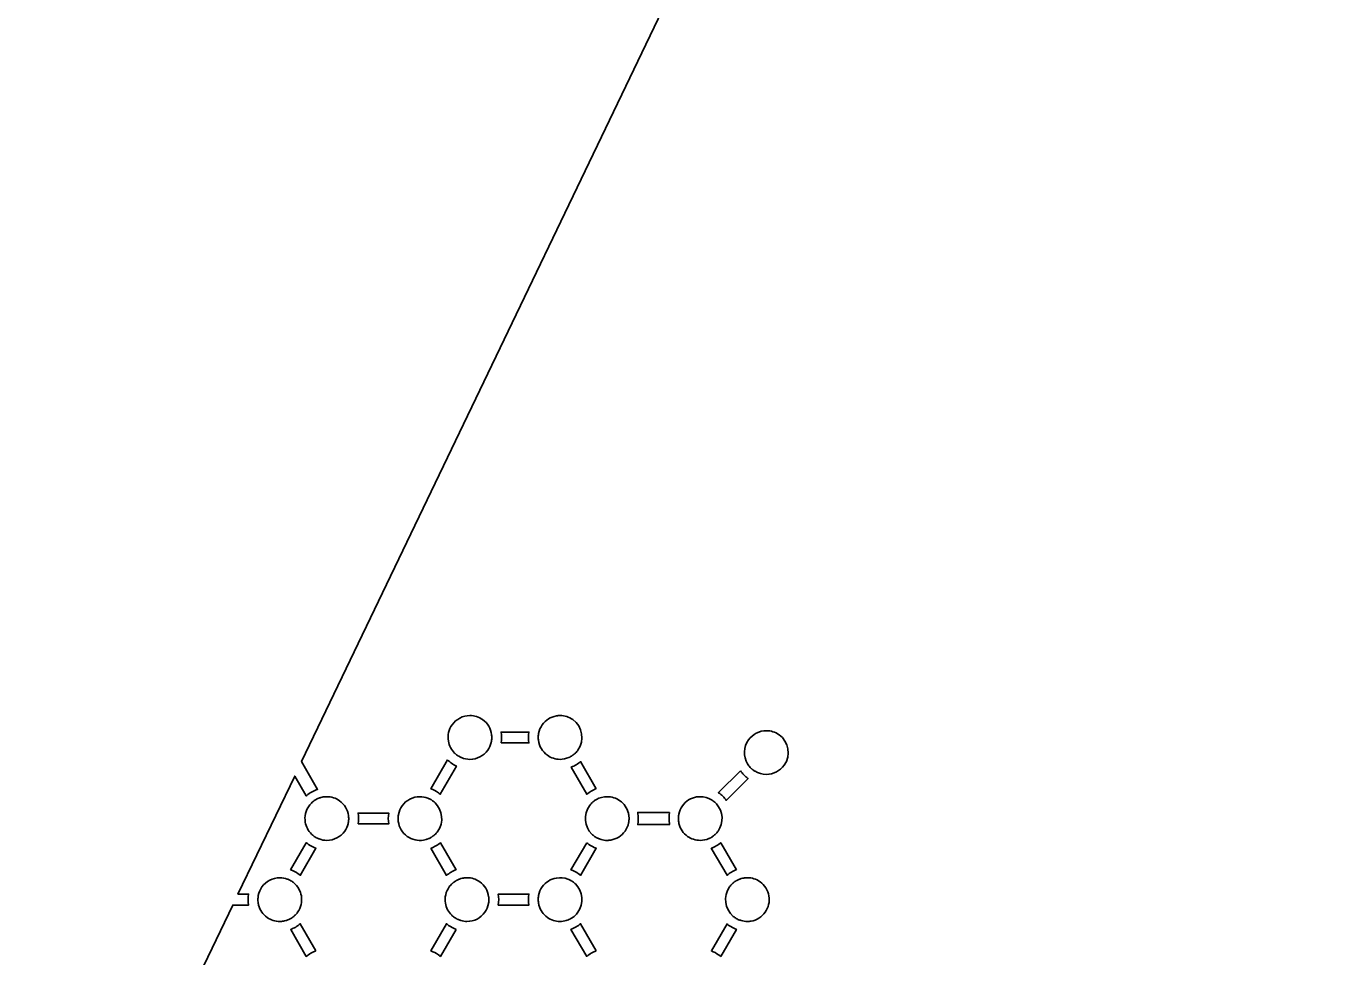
# Model space of a CAD drawing. Header units: inches. Extents: x -3 to 1973, y -1327 to -740.
# Drawn here: x 1244.7 to 1449.1, y -1179.9 to -1033.2 of the extents above; entities that cross this region are included whole.
import ezdxf

# ---------------------------------------------------------------- set-up
doc = ezdxf.new("R2010")
doc.units = ezdxf.units.IN
doc.header["$MEASUREMENT"] = 0
doc.layers.add('Capa 1', color=7, linetype='Continuous')

msp = doc.modelspace()

# ---------------------------------------------------------------- linework, layer by layer
at = {"layer": 'Capa 1', "color": 12, "lineweight": 35, "true_color": 0xdf040b}
for points, knots in [([(1444.71, -989.52), (1444.71, -989.52), (1364.71, -989.52), (1364.71, -989.52), (1364.71, -989.52), (1288.12, -1149.08), (1288.12, -1149.08), (1288.12, -1149.08), (1290.64, -1153.45), (1290.64, -1153.45), (1290.64, -1153.45), (1290.54, -1153.49), (1290.54, -1153.49), (1289.94, -1153.69), (1289.4, -1154), (1288.92, -1154.42), (1288.92, -1154.42), (1288.84, -1154.49), (1288.84, -1154.49), (1288.84, -1154.49), (1287.03, -1151.35), (1287.03, -1151.35), (1287.03, -1151.35), (1278.1, -1169.95), (1278.1, -1169.95), (1278.1, -1169.95), (1279.76, -1169.95), (1279.76, -1169.95), (1279.66, -1170.52), (1279.66, -1171.1), (1279.76, -1171.67), (1279.76, -1171.67), (1277.28, -1171.67), (1277.28, -1171.67), (1277.28, -1171.67), (1244.71, -1239.52), (1244.71, -1239.52), (1244.71, -1239.52), (1564.71, -1239.52), (1564.71, -1239.52), (1564.71, -1239.52), (1444.71, -989.52), (1444.71, -989.52)], [0, 0, 0, 0, 1, 1, 1, 2, 2, 2, 3, 3, 3, 4, 4, 4, 5, 5, 5, 6, 6, 6, 7, 7, 7, 8, 8, 8, 9, 9, 9, 10, 10, 10, 11, 11, 11, 12, 12, 12, 13, 13, 13, 14, 14, 14, 14]), ([(1311.82, -1143.28), (1312.46, -1142.37), (1313.51, -1141.83), (1314.63, -1141.83), (1315.35, -1141.83), (1316.04, -1142.05), (1316.62, -1142.47), (1317.41, -1143.03), (1317.91, -1143.86), (1318.03, -1144.83), (1318.03, -1144.83), (1318.04, -1144.9), (1318.04, -1144.9), (1318.06, -1145.01), (1318.06, -1145.12), (1318.06, -1145.23), (1318.06, -1145.23), (1318.07, -1145.28), (1318.07, -1145.28), (1318.07, -1145.34), (1318.06, -1145.4), (1318.06, -1145.46), (1318.06, -1145.46), (1318.06, -1145.53), (1318.06, -1145.53), (1318.05, -1145.63), (1318.04, -1145.74), (1318.02, -1145.85), (1318.02, -1145.85), (1318.01, -1145.92), (1318.01, -1145.92), (1317.99, -1145.98), (1317.98, -1146.04), (1317.97, -1146.09), (1317.86, -1146.52), (1317.68, -1146.92), (1317.43, -1147.27), (1316.79, -1148.18), (1315.74, -1148.72), (1314.62, -1148.72), (1314.17, -1148.72), (1313.72, -1148.63), (1313.3, -1148.45), (1313.25, -1148.43), (1313.21, -1148.41), (1313.16, -1148.39), (1313.09, -1148.36), (1313.02, -1148.32), (1312.96, -1148.29), (1312.96, -1148.29), (1312.88, -1148.24), (1312.88, -1148.24), (1312.78, -1148.18), (1312.7, -1148.13), (1312.63, -1148.08), (1312.56, -1148.03), (1312.49, -1147.98), (1312.4, -1147.9), (1312.37, -1147.88), (1312.34, -1147.85), (1312.31, -1147.82), (1312.28, -1147.79), (1312.25, -1147.77), (1312.22, -1147.74), (1311.7, -1147.22), (1311.35, -1146.57), (1311.23, -1145.85), (1311.08, -1144.94), (1311.29, -1144.03), (1311.82, -1143.28)], [0, 0, 0, 0, 1, 1, 1, 2, 2, 2, 3, 3, 3, 4, 4, 4, 5, 5, 5, 6, 6, 6, 7, 7, 7, 8, 8, 8, 9, 9, 9, 10, 10, 10, 11, 11, 11, 12, 12, 12, 13, 13, 13, 14, 14, 14, 15, 15, 15, 16, 16, 16, 17, 17, 17, 18, 18, 18, 19, 19, 19, 20, 20, 20, 21, 21, 21, 22, 22, 22, 23, 23, 23, 23]), ([(1325.39, -1145.09), (1325.39, -1145.09), (1325.39, -1145.02), (1325.39, -1145.02), (1325.4, -1144.92), (1325.41, -1144.81), (1325.43, -1144.71), (1325.43, -1144.68), (1325.44, -1144.66), (1325.44, -1144.63), (1325.54, -1144.14), (1325.73, -1143.68), (1326.02, -1143.28), (1326.55, -1142.53), (1327.34, -1142.03), (1328.25, -1141.88), (1328.44, -1141.84), (1328.64, -1141.83), (1328.83, -1141.83), (1329.55, -1141.83), (1330.23, -1142.05), (1330.82, -1142.47), (1332.37, -1143.57), (1332.73, -1145.72), (1331.63, -1147.27), (1331.52, -1147.43), (1331.39, -1147.58), (1331.23, -1147.74), (1331.18, -1147.78), (1331.14, -1147.82), (1331.09, -1147.87), (1331.09, -1147.87), (1331.04, -1147.91), (1331.04, -1147.91), (1330.95, -1147.98), (1330.86, -1148.05), (1330.78, -1148.11), (1330.78, -1148.11), (1330.73, -1148.14), (1330.73, -1148.14), (1330.57, -1148.25), (1330.4, -1148.34), (1330.22, -1148.42), (1330.22, -1148.42), (1330.18, -1148.44), (1330.18, -1148.44), (1329.74, -1148.62), (1329.28, -1148.72), (1328.81, -1148.72), (1328.1, -1148.72), (1327.41, -1148.5), (1326.83, -1148.08), (1326.04, -1147.52), (1325.54, -1146.69), (1325.41, -1145.72), (1325.41, -1145.7), (1325.41, -1145.67), (1325.4, -1145.65), (1325.39, -1145.54), (1325.39, -1145.43), (1325.38, -1145.32), (1325.38, -1145.32), (1325.38, -1145.27), (1325.38, -1145.27), (1325.38, -1145.21), (1325.38, -1145.15), (1325.39, -1145.09)], [0, 0, 0, 0, 1, 1, 1, 2, 2, 2, 3, 3, 3, 4, 4, 4, 5, 5, 5, 6, 6, 6, 7, 7, 7, 8, 8, 8, 9, 9, 9, 10, 10, 10, 11, 11, 11, 12, 12, 12, 13, 13, 13, 14, 14, 14, 15, 15, 15, 16, 16, 16, 17, 17, 17, 18, 18, 18, 19, 19, 19, 20, 20, 20, 21, 21, 21, 22, 22, 22, 22]), ([(1319.54, -1146.13), (1319.64, -1145.56), (1319.64, -1144.99), (1319.54, -1144.42), (1319.54, -1144.42), (1323.91, -1144.42), (1323.91, -1144.42), (1323.81, -1144.99), (1323.81, -1145.56), (1323.91, -1146.13), (1323.91, -1146.13), (1319.54, -1146.13), (1319.54, -1146.13)], [0, 0, 0, 0, 1, 1, 1, 2, 2, 2, 3, 3, 3, 4, 4, 4, 4]), ([(1364.11, -1149.65), (1363.47, -1150.55), (1362.42, -1151.09), (1361.3, -1151.09), (1360.67, -1151.09), (1360.05, -1150.92), (1359.52, -1150.59), (1359.52, -1150.59), (1359.49, -1150.58), (1359.49, -1150.58), (1359.43, -1150.54), (1359.37, -1150.5), (1359.31, -1150.46), (1359.21, -1150.39), (1359.12, -1150.32), (1359.02, -1150.23), (1359.02, -1150.22), (1359.01, -1150.21), (1358.99, -1150.2), (1358.91, -1150.13), (1358.84, -1150.06), (1358.78, -1149.99), (1358.78, -1149.99), (1358.76, -1149.98), (1358.76, -1149.98), (1358.61, -1149.81), (1358.47, -1149.63), (1358.36, -1149.44), (1357.65, -1148.26), (1357.7, -1146.77), (1358.5, -1145.66), (1359.14, -1144.75), (1360.19, -1144.21), (1361.31, -1144.21), (1362.02, -1144.21), (1362.71, -1144.43), (1363.3, -1144.84), (1364.85, -1145.95), (1365.21, -1148.1), (1364.11, -1149.65)], [0, 0, 0, 0, 1, 1, 1, 2, 2, 2, 3, 3, 3, 4, 4, 4, 5, 5, 5, 6, 6, 6, 7, 7, 7, 8, 8, 8, 9, 9, 9, 10, 10, 10, 11, 11, 11, 12, 12, 12, 13, 13, 13, 13]), ([(1311.09, -1148.8), (1311.29, -1149), (1311.51, -1149.18), (1311.73, -1149.34), (1311.97, -1149.51), (1312.23, -1149.66), (1312.51, -1149.79), (1312.51, -1149.79), (1309.95, -1154.21), (1309.95, -1154.21), (1309.85, -1154.13), (1309.75, -1154.05), (1309.65, -1153.97), (1309.28, -1153.72), (1308.89, -1153.51), (1308.47, -1153.35), (1308.47, -1153.35), (1311.09, -1148.8), (1311.09, -1148.8)], [0, 0, 0, 0, 1, 1, 1, 2, 2, 2, 3, 3, 3, 4, 4, 4, 5, 5, 5, 6, 6, 6, 6]), ([(1334.52, -1153.36), (1333.98, -1153.55), (1333.48, -1153.84), (1333.03, -1154.21), (1333.03, -1154.21), (1330.57, -1149.95), (1330.57, -1149.95), (1331.12, -1149.75), (1331.61, -1149.45), (1332.05, -1149.08), (1332.05, -1149.08), (1334.52, -1153.36), (1334.52, -1153.36)], [0, 0, 0, 0, 1, 1, 1, 2, 2, 2, 3, 3, 3, 4, 4, 4, 4]), ([(1357.22, -1150.52), (1357.54, -1150.99), (1357.94, -1151.39), (1358.41, -1151.72), (1358.41, -1151.72), (1358.42, -1151.73), (1358.43, -1151.73), (1358.43, -1151.73), (1354.98, -1155.18), (1354.98, -1155.18), (1354.66, -1154.71), (1354.26, -1154.3), (1353.79, -1153.97), (1353.78, -1153.97), (1353.78, -1153.96), (1353.77, -1153.96), (1353.77, -1153.96), (1357.22, -1150.52), (1357.22, -1150.52)], [0, 0, 0, 0, 1, 1, 1, 2, 2, 2, 3, 3, 3, 4, 4, 4, 5, 5, 5, 6, 6, 6, 6]), ([(1295.53, -1158.22), (1295.53, -1158.22), (1295.52, -1158.3), (1295.52, -1158.3), (1295.51, -1158.4), (1295.5, -1158.5), (1295.49, -1158.61), (1295.48, -1158.63), (1295.48, -1158.66), (1295.47, -1158.68), (1295.46, -1158.74), (1295.45, -1158.8), (1295.44, -1158.86), (1295.33, -1159.29), (1295.15, -1159.69), (1294.9, -1160.04), (1294.26, -1160.94), (1293.21, -1161.48), (1292.09, -1161.48), (1291.68, -1161.48), (1291.27, -1161.41), (1290.89, -1161.26), (1290.89, -1161.26), (1290.83, -1161.24), (1290.83, -1161.24), (1290.76, -1161.22), (1290.7, -1161.19), (1290.63, -1161.16), (1290.6, -1161.14), (1290.57, -1161.13), (1290.54, -1161.11), (1290.54, -1161.11), (1290.47, -1161.08), (1290.47, -1161.08), (1290.44, -1161.06), (1290.4, -1161.04), (1290.36, -1161.02), (1290.26, -1160.96), (1290.18, -1160.91), (1290.1, -1160.85), (1290.03, -1160.8), (1289.96, -1160.74), (1289.88, -1160.68), (1289.81, -1160.62), (1289.75, -1160.56), (1289.69, -1160.5), (1289.16, -1159.99), (1288.82, -1159.34), (1288.7, -1158.61), (1288.54, -1157.71), (1288.75, -1156.8), (1289.29, -1156.05), (1289.43, -1155.85), (1289.6, -1155.66), (1289.79, -1155.48), (1289.84, -1155.44), (1289.88, -1155.4), (1289.93, -1155.36), (1289.93, -1155.36), (1289.95, -1155.35), (1289.95, -1155.35), (1289.97, -1155.33), (1290, -1155.31), (1290.02, -1155.29), (1290.08, -1155.24), (1290.15, -1155.2), (1290.22, -1155.15), (1290.25, -1155.13), (1290.29, -1155.11), (1290.33, -1155.08), (1290.37, -1155.06), (1290.42, -1155.03), (1290.46, -1155.01), (1290.53, -1154.98), (1290.59, -1154.94), (1290.66, -1154.91), (1290.7, -1154.9), (1290.74, -1154.88), (1290.78, -1154.86), (1290.83, -1154.84), (1290.87, -1154.82), (1290.92, -1154.8), (1290.99, -1154.78), (1291.06, -1154.76), (1291.13, -1154.74), (1291.27, -1154.7), (1291.4, -1154.67), (1291.52, -1154.65), (1291.71, -1154.61), (1291.91, -1154.6), (1292.1, -1154.6), (1292.81, -1154.6), (1293.5, -1154.82), (1294.09, -1155.24), (1294.87, -1155.79), (1295.38, -1156.63), (1295.5, -1157.59), (1295.5, -1157.59), (1295.51, -1157.67), (1295.51, -1157.67), (1295.52, -1157.78), (1295.53, -1157.89), (1295.53, -1157.99), (1295.53, -1157.99), (1295.53, -1158.05), (1295.53, -1158.05), (1295.53, -1158.11), (1295.53, -1158.17), (1295.53, -1158.22)], [0, 0, 0, 0, 1, 1, 1, 2, 2, 2, 3, 3, 3, 4, 4, 4, 5, 5, 5, 6, 6, 6, 7, 7, 7, 8, 8, 8, 9, 9, 9, 10, 10, 10, 11, 11, 11, 12, 12, 12, 13, 13, 13, 14, 14, 14, 15, 15, 15, 16, 16, 16, 17, 17, 17, 18, 18, 18, 19, 19, 19, 20, 20, 20, 21, 21, 21, 22, 22, 22, 23, 23, 23, 24, 24, 24, 25, 25, 25, 26, 26, 26, 27, 27, 27, 28, 28, 28, 29, 29, 29, 30, 30, 30, 31, 31, 31, 32, 32, 32, 33, 33, 33, 34, 34, 34, 35, 35, 35, 36, 36, 36, 36]), ([(1303.31, -1157.86), (1303.31, -1157.86), (1303.32, -1157.78), (1303.32, -1157.78), (1303.33, -1157.68), (1303.34, -1157.58), (1303.35, -1157.48), (1303.36, -1157.45), (1303.36, -1157.43), (1303.37, -1157.4), (1303.46, -1156.9), (1303.65, -1156.45), (1303.94, -1156.04), (1304.59, -1155.14), (1305.64, -1154.6), (1306.76, -1154.6), (1307.18, -1154.6), (1307.59, -1154.67), (1307.98, -1154.82), (1308.07, -1154.85), (1308.15, -1154.89), (1308.23, -1154.93), (1308.23, -1154.93), (1308.25, -1154.94), (1308.25, -1154.94), (1308.32, -1154.97), (1308.4, -1155.01), (1308.47, -1155.05), (1308.47, -1155.05), (1308.51, -1155.07), (1308.51, -1155.07), (1308.59, -1155.13), (1308.67, -1155.18), (1308.75, -1155.23), (1308.82, -1155.28), (1308.89, -1155.33), (1308.97, -1155.4), (1309.03, -1155.45), (1309.08, -1155.5), (1309.13, -1155.55), (1310.36, -1156.73), (1310.54, -1158.66), (1309.56, -1160.04), (1309.41, -1160.25), (1309.24, -1160.44), (1309.03, -1160.62), (1309.01, -1160.65), (1308.98, -1160.67), (1308.95, -1160.69), (1308.89, -1160.75), (1308.81, -1160.8), (1308.74, -1160.86), (1308.74, -1160.86), (1308.72, -1160.87), (1308.72, -1160.87), (1308.69, -1160.89), (1308.67, -1160.91), (1308.65, -1160.92), (1308.6, -1160.95), (1308.56, -1160.98), (1308.51, -1161.01), (1308.49, -1161.02), (1308.46, -1161.04), (1308.43, -1161.05), (1308.43, -1161.05), (1308.41, -1161.06), (1308.41, -1161.06), (1308.34, -1161.1), (1308.26, -1161.14), (1308.18, -1161.18), (1308.14, -1161.19), (1308.11, -1161.21), (1308.07, -1161.22), (1308.02, -1161.25), (1307.97, -1161.27), (1307.92, -1161.28), (1307.86, -1161.31), (1307.79, -1161.33), (1307.72, -1161.35), (1307.57, -1161.39), (1307.44, -1161.42), (1307.33, -1161.44), (1306.42, -1161.6), (1305.5, -1161.38), (1304.75, -1160.85), (1303.97, -1160.29), (1303.46, -1159.46), (1303.34, -1158.49), (1303.33, -1158.47), (1303.33, -1158.44), (1303.33, -1158.42), (1303.32, -1158.31), (1303.31, -1158.2), (1303.31, -1158.09), (1303.31, -1158.09), (1303.31, -1158.04), (1303.31, -1158.04), (1303.31, -1157.98), (1303.31, -1157.92), (1303.31, -1157.86)], [0, 0, 0, 0, 1, 1, 1, 2, 2, 2, 3, 3, 3, 4, 4, 4, 5, 5, 5, 6, 6, 6, 7, 7, 7, 8, 8, 8, 9, 9, 9, 10, 10, 10, 11, 11, 11, 12, 12, 12, 13, 13, 13, 14, 14, 14, 15, 15, 15, 16, 16, 16, 17, 17, 17, 18, 18, 18, 19, 19, 19, 20, 20, 20, 21, 21, 21, 22, 22, 22, 23, 23, 23, 24, 24, 24, 25, 25, 25, 26, 26, 26, 27, 27, 27, 28, 28, 28, 29, 29, 29, 30, 30, 30, 31, 31, 31, 32, 32, 32, 33, 33, 33, 33]), ([(1339.68, -1158.17), (1339.68, -1158.25), (1339.67, -1158.34), (1339.66, -1158.42), (1339.66, -1158.46), (1339.66, -1158.49), (1339.65, -1158.53), (1339.64, -1158.6), (1339.63, -1158.67), (1339.61, -1158.74), (1339.52, -1159.21), (1339.32, -1159.65), (1339.05, -1160.04), (1338.51, -1160.79), (1337.72, -1161.29), (1336.81, -1161.44), (1336.62, -1161.47), (1336.43, -1161.49), (1336.24, -1161.49), (1336.24, -1161.49), (1336.24, -1161.49), (1336.24, -1161.49), (1335.92, -1161.49), (1335.59, -1161.44), (1335.27, -1161.35), (1335.19, -1161.33), (1335.1, -1161.3), (1335.02, -1161.26), (1335.02, -1161.26), (1334.98, -1161.25), (1334.98, -1161.25), (1334.91, -1161.22), (1334.83, -1161.19), (1334.76, -1161.15), (1334.74, -1161.14), (1334.72, -1161.13), (1334.7, -1161.12), (1334.7, -1161.12), (1334.62, -1161.08), (1334.62, -1161.08), (1334.58, -1161.06), (1334.54, -1161.04), (1334.5, -1161.02), (1334.4, -1160.96), (1334.32, -1160.91), (1334.24, -1160.85), (1334.17, -1160.8), (1334.1, -1160.75), (1334.02, -1160.68), (1333.95, -1160.62), (1333.89, -1160.56), (1333.83, -1160.51), (1332.63, -1159.33), (1332.45, -1157.41), (1333.43, -1156.04), (1333.59, -1155.81), (1333.79, -1155.6), (1334, -1155.42), (1334, -1155.42), (1334.02, -1155.4), (1334.02, -1155.4), (1334.07, -1155.36), (1334.12, -1155.32), (1334.17, -1155.29), (1334.17, -1155.29), (1334.18, -1155.27), (1334.18, -1155.27), (1334.23, -1155.24), (1334.28, -1155.2), (1334.34, -1155.17), (1334.34, -1155.17), (1334.35, -1155.16), (1334.35, -1155.16), (1334.41, -1155.12), (1334.46, -1155.09), (1334.51, -1155.06), (1334.51, -1155.06), (1334.54, -1155.04), (1334.54, -1155.04), (1335.06, -1154.75), (1335.64, -1154.6), (1336.24, -1154.6), (1336.96, -1154.6), (1337.65, -1154.82), (1338.24, -1155.23), (1338.91, -1155.71), (1339.39, -1156.42), (1339.58, -1157.22), (1339.58, -1157.22), (1339.59, -1157.24), (1339.59, -1157.24), (1339.61, -1157.32), (1339.62, -1157.39), (1339.64, -1157.47), (1339.65, -1157.57), (1339.67, -1157.68), (1339.67, -1157.79), (1339.67, -1157.79), (1339.68, -1157.82), (1339.68, -1157.82), (1339.68, -1157.91), (1339.69, -1158), (1339.68, -1158.1), (1339.68, -1158.1), (1339.68, -1158.17), (1339.68, -1158.17)], [0, 0, 0, 0, 1, 1, 1, 2, 2, 2, 3, 3, 3, 4, 4, 4, 5, 5, 5, 6, 6, 6, 7, 7, 7, 8, 8, 8, 9, 9, 9, 10, 10, 10, 11, 11, 11, 12, 12, 12, 13, 13, 13, 14, 14, 14, 15, 15, 15, 16, 16, 16, 17, 17, 17, 18, 18, 18, 19, 19, 19, 20, 20, 20, 21, 21, 21, 22, 22, 22, 23, 23, 23, 24, 24, 24, 25, 25, 25, 26, 26, 26, 27, 27, 27, 28, 28, 28, 29, 29, 29, 30, 30, 30, 31, 31, 31, 32, 32, 32, 33, 33, 33, 34, 34, 34, 35, 35, 35, 35]), ([(1347.45, -1157.91), (1347.46, -1157.83), (1347.46, -1157.75), (1347.47, -1157.67), (1347.48, -1157.63), (1347.48, -1157.59), (1347.49, -1157.55), (1347.5, -1157.48), (1347.51, -1157.42), (1347.52, -1157.35), (1347.62, -1156.87), (1347.81, -1156.44), (1348.09, -1156.04), (1348.62, -1155.29), (1349.42, -1154.8), (1350.32, -1154.64), (1350.51, -1154.61), (1350.71, -1154.6), (1350.9, -1154.6), (1351.53, -1154.6), (1352.15, -1154.77), (1352.68, -1155.1), (1352.75, -1155.14), (1352.82, -1155.19), (1352.89, -1155.23), (1352.99, -1155.3), (1353.08, -1155.38), (1353.17, -1155.46), (1353.18, -1155.47), (1353.19, -1155.48), (1353.2, -1155.49), (1353.29, -1155.56), (1353.36, -1155.63), (1353.42, -1155.7), (1353.42, -1155.7), (1353.43, -1155.71), (1353.43, -1155.71), (1354.53, -1156.9), (1354.64, -1158.72), (1353.7, -1160.04), (1353.59, -1160.2), (1353.46, -1160.35), (1353.3, -1160.51), (1353.25, -1160.55), (1353.21, -1160.59), (1353.16, -1160.63), (1353.16, -1160.63), (1353.11, -1160.68), (1353.11, -1160.68), (1353.02, -1160.75), (1352.94, -1160.82), (1352.85, -1160.88), (1352.85, -1160.88), (1352.8, -1160.91), (1352.8, -1160.91), (1352.64, -1161.02), (1352.47, -1161.11), (1352.29, -1161.19), (1352.29, -1161.19), (1352.25, -1161.21), (1352.25, -1161.21), (1351.81, -1161.39), (1351.35, -1161.48), (1350.88, -1161.48), (1350.17, -1161.48), (1349.48, -1161.26), (1348.9, -1160.85), (1348.23, -1160.37), (1347.75, -1159.66), (1347.55, -1158.85), (1347.53, -1158.77), (1347.51, -1158.69), (1347.5, -1158.62), (1347.48, -1158.51), (1347.47, -1158.41), (1347.46, -1158.29), (1347.46, -1158.29), (1347.46, -1158.27), (1347.46, -1158.27), (1347.45, -1158.18), (1347.45, -1158.08), (1347.45, -1157.98), (1347.45, -1157.98), (1347.45, -1157.91), (1347.45, -1157.91)], [0, 0, 0, 0, 1, 1, 1, 2, 2, 2, 3, 3, 3, 4, 4, 4, 5, 5, 5, 6, 6, 6, 7, 7, 7, 8, 8, 8, 9, 9, 9, 10, 10, 10, 11, 11, 11, 12, 12, 12, 13, 13, 13, 14, 14, 14, 15, 15, 15, 16, 16, 16, 17, 17, 17, 18, 18, 18, 19, 19, 19, 20, 20, 20, 21, 21, 21, 22, 22, 22, 23, 23, 23, 24, 24, 24, 25, 25, 25, 26, 26, 26, 27, 27, 27, 28, 28, 28, 28]), ([(1297.01, -1158.9), (1297.11, -1158.33), (1297.11, -1157.76), (1297.01, -1157.18), (1297.01, -1157.18), (1301.84, -1157.18), (1301.84, -1157.18), (1301.74, -1157.75), (1301.74, -1158.33), (1301.84, -1158.9), (1301.84, -1158.9), (1297.01, -1158.9), (1297.01, -1158.9)], [0, 0, 0, 0, 1, 1, 1, 2, 2, 2, 3, 3, 3, 4, 4, 4, 4]), ([(1346.08, -1157.09), (1346.08, -1157.09), (1341.05, -1157.09), (1341.05, -1157.09), (1341.05, -1157.14), (1341.06, -1157.18), (1341.07, -1157.23), (1341.17, -1157.82), (1341.16, -1158.42), (1341.05, -1158.99), (1341.05, -1158.99), (1346.09, -1158.99), (1346.09, -1158.99), (1346.08, -1158.95), (1346.07, -1158.9), (1346.06, -1158.86), (1345.96, -1158.26), (1345.97, -1157.67), (1346.08, -1157.09)], [0, 0, 0, 0, 1, 1, 1, 2, 2, 2, 3, 3, 3, 4, 4, 4, 5, 5, 5, 6, 6, 6, 6]), ([(1286.39, -1166.12), (1286.39, -1166.12), (1288.86, -1161.85), (1288.86, -1161.85), (1288.97, -1161.94), (1289.09, -1162.03), (1289.2, -1162.11), (1289.56, -1162.37), (1289.96, -1162.57), (1290.38, -1162.73), (1290.38, -1162.73), (1287.91, -1167), (1287.91, -1167), (1287.8, -1166.91), (1287.69, -1166.82), (1287.57, -1166.74), (1287.21, -1166.48), (1286.81, -1166.27), (1286.39, -1166.12)], [0, 0, 0, 0, 1, 1, 1, 2, 2, 2, 3, 3, 3, 4, 4, 4, 5, 5, 5, 6, 6, 6, 6]), ([(1308.47, -1162.73), (1309.02, -1162.53), (1309.53, -1162.23), (1309.98, -1161.85), (1309.98, -1161.85), (1312.45, -1166.12), (1312.45, -1166.12), (1311.89, -1166.32), (1311.38, -1166.62), (1310.93, -1167), (1310.93, -1167), (1308.47, -1162.73), (1308.47, -1162.73)], [0, 0, 0, 0, 1, 1, 1, 2, 2, 2, 3, 3, 3, 4, 4, 4, 4]), ([(1333.01, -1161.85), (1333.12, -1161.94), (1333.23, -1162.03), (1333.34, -1162.11), (1333.7, -1162.37), (1334.1, -1162.58), (1334.52, -1162.73), (1334.52, -1162.73), (1332.06, -1167), (1332.06, -1167), (1331.94, -1166.91), (1331.83, -1166.82), (1331.72, -1166.74), (1331.35, -1166.48), (1330.96, -1166.27), (1330.54, -1166.12), (1330.54, -1166.12), (1333.01, -1161.85), (1333.01, -1161.85)], [0, 0, 0, 0, 1, 1, 1, 2, 2, 2, 3, 3, 3, 4, 4, 4, 5, 5, 5, 6, 6, 6, 6]), ([(1356.59, -1166.12), (1356.05, -1166.32), (1355.55, -1166.61), (1355.11, -1166.98), (1355.11, -1166.98), (1352.64, -1162.72), (1352.64, -1162.72), (1353.19, -1162.51), (1353.69, -1162.22), (1354.13, -1161.85), (1354.13, -1161.85), (1356.59, -1166.12), (1356.59, -1166.12)], [0, 0, 0, 0, 1, 1, 1, 2, 2, 2, 3, 3, 3, 4, 4, 4, 4]), ([(1281.24, -1170.63), (1281.24, -1170.63), (1281.25, -1170.55), (1281.25, -1170.55), (1281.26, -1170.45), (1281.27, -1170.35), (1281.29, -1170.25), (1281.29, -1170.25), (1281.3, -1170.17), (1281.3, -1170.17), (1281.39, -1169.67), (1281.59, -1169.22), (1281.87, -1168.81), (1282.52, -1167.91), (1283.57, -1167.37), (1284.68, -1167.37), (1285.08, -1167.37), (1285.47, -1167.44), (1285.84, -1167.57), (1285.84, -1167.57), (1285.86, -1167.58), (1285.86, -1167.58), (1285.86, -1167.58), (1285.93, -1167.6), (1285.93, -1167.6), (1286.01, -1167.63), (1286.08, -1167.66), (1286.16, -1167.7), (1286.16, -1167.7), (1286.18, -1167.71), (1286.18, -1167.71), (1286.25, -1167.74), (1286.32, -1167.78), (1286.4, -1167.83), (1286.4, -1167.83), (1286.43, -1167.85), (1286.43, -1167.85), (1286.52, -1167.9), (1286.6, -1167.95), (1286.68, -1168), (1286.75, -1168.05), (1286.82, -1168.11), (1286.9, -1168.18), (1287.53, -1168.71), (1287.94, -1169.42), (1288.08, -1170.24), (1288.23, -1171.14), (1288.02, -1172.06), (1287.49, -1172.81), (1287.37, -1172.97), (1287.24, -1173.12), (1287.08, -1173.27), (1287.04, -1173.31), (1287, -1173.35), (1286.96, -1173.39), (1286.93, -1173.41), (1286.91, -1173.43), (1286.88, -1173.46), (1286.81, -1173.51), (1286.74, -1173.57), (1286.67, -1173.62), (1286.67, -1173.62), (1286.64, -1173.64), (1286.64, -1173.64), (1286.62, -1173.65), (1286.6, -1173.67), (1286.58, -1173.68), (1286.53, -1173.71), (1286.48, -1173.74), (1286.44, -1173.77), (1286.41, -1173.79), (1286.38, -1173.8), (1286.36, -1173.82), (1286.36, -1173.82), (1286.34, -1173.83), (1286.34, -1173.83), (1286.26, -1173.87), (1286.18, -1173.91), (1286.1, -1173.94), (1286.07, -1173.96), (1286.04, -1173.97), (1286, -1173.99), (1285.95, -1174.01), (1285.9, -1174.03), (1285.85, -1174.05), (1285.78, -1174.07), (1285.71, -1174.09), (1285.64, -1174.11), (1285.5, -1174.16), (1285.37, -1174.19), (1285.25, -1174.21), (1285.06, -1174.24), (1284.86, -1174.26), (1284.67, -1174.26), (1283.96, -1174.26), (1283.27, -1174.03), (1282.68, -1173.62), (1282.02, -1173.15), (1281.55, -1172.46), (1281.35, -1171.67), (1281.35, -1171.67), (1281.35, -1171.57), (1281.35, -1171.57), (1281.35, -1171.57), (1281.32, -1171.54), (1281.32, -1171.54), (1281.3, -1171.45), (1281.28, -1171.35), (1281.27, -1171.26), (1281.27, -1171.23), (1281.26, -1171.21), (1281.26, -1171.19), (1281.25, -1171.08), (1281.24, -1170.96), (1281.24, -1170.86), (1281.24, -1170.86), (1281.24, -1170.81), (1281.24, -1170.81), (1281.24, -1170.75), (1281.24, -1170.69), (1281.24, -1170.63)], [0, 0, 0, 0, 1, 1, 1, 2, 2, 2, 3, 3, 3, 4, 4, 4, 5, 5, 5, 6, 6, 6, 7, 7, 7, 8, 8, 8, 9, 9, 9, 10, 10, 10, 11, 11, 11, 12, 12, 12, 13, 13, 13, 14, 14, 14, 15, 15, 15, 16, 16, 16, 17, 17, 17, 18, 18, 18, 19, 19, 19, 20, 20, 20, 21, 21, 21, 22, 22, 22, 23, 23, 23, 24, 24, 24, 25, 25, 25, 26, 26, 26, 27, 27, 27, 28, 28, 28, 29, 29, 29, 30, 30, 30, 31, 31, 31, 32, 32, 32, 33, 33, 33, 34, 34, 34, 35, 35, 35, 36, 36, 36, 37, 37, 37, 38, 38, 38, 39, 39, 39, 40, 40, 40, 40]), ([(1312.44, -1173.79), (1312.34, -1173.73), (1312.25, -1173.67), (1312.17, -1173.62), (1312.1, -1173.57), (1312.03, -1173.51), (1311.95, -1173.44), (1311.88, -1173.39), (1311.82, -1173.33), (1311.76, -1173.27), (1311.23, -1172.76), (1310.89, -1172.11), (1310.77, -1171.38), (1310.62, -1170.48), (1310.82, -1169.56), (1311.36, -1168.81), (1311.5, -1168.61), (1311.68, -1168.41), (1311.89, -1168.23), (1311.91, -1168.21), (1311.94, -1168.19), (1311.96, -1168.16), (1312.03, -1168.11), (1312.1, -1168.05), (1312.18, -1168), (1312.18, -1168), (1312.2, -1167.98), (1312.2, -1167.98), (1312.22, -1167.97), (1312.25, -1167.95), (1312.27, -1167.94), (1312.31, -1167.91), (1312.36, -1167.88), (1312.41, -1167.85), (1312.43, -1167.83), (1312.46, -1167.82), (1312.49, -1167.8), (1312.49, -1167.8), (1312.51, -1167.79), (1312.51, -1167.79), (1312.58, -1167.75), (1312.66, -1167.71), (1312.74, -1167.68), (1312.77, -1167.66), (1312.81, -1167.65), (1312.84, -1167.63), (1312.89, -1167.61), (1312.94, -1167.59), (1312.99, -1167.57), (1313.06, -1167.55), (1313.13, -1167.53), (1313.2, -1167.51), (1313.34, -1167.46), (1313.47, -1167.43), (1313.59, -1167.41), (1313.78, -1167.38), (1313.98, -1167.36), (1314.17, -1167.36), (1314.89, -1167.36), (1315.57, -1167.59), (1316.16, -1168), (1316.95, -1168.56), (1317.45, -1169.4), (1317.57, -1170.36), (1317.58, -1170.39), (1317.58, -1170.41), (1317.58, -1170.44), (1317.59, -1170.54), (1317.6, -1170.65), (1317.6, -1170.76), (1317.6, -1170.76), (1317.6, -1170.81), (1317.6, -1170.81), (1317.6, -1170.87), (1317.6, -1170.93), (1317.6, -1170.99), (1317.6, -1170.99), (1317.59, -1171.07), (1317.59, -1171.07), (1317.59, -1171.17), (1317.57, -1171.27), (1317.56, -1171.37), (1317.55, -1171.4), (1317.55, -1171.43), (1317.54, -1171.45), (1317.45, -1171.95), (1317.26, -1172.4), (1316.97, -1172.81), (1316.33, -1173.71), (1315.28, -1174.25), (1314.16, -1174.25), (1313.84, -1174.25), (1313.51, -1174.2), (1313.2, -1174.11), (1313.12, -1174.09), (1313.04, -1174.06), (1312.96, -1174.03), (1312.96, -1174.03), (1312.91, -1174.01), (1312.91, -1174.01), (1312.84, -1173.98), (1312.77, -1173.96), (1312.7, -1173.92), (1312.67, -1173.91), (1312.64, -1173.9), (1312.61, -1173.88), (1312.61, -1173.88), (1312.54, -1173.84), (1312.54, -1173.84), (1312.51, -1173.83), (1312.47, -1173.81), (1312.44, -1173.79)], [0, 0, 0, 0, 1, 1, 1, 2, 2, 2, 3, 3, 3, 4, 4, 4, 5, 5, 5, 6, 6, 6, 7, 7, 7, 8, 8, 8, 9, 9, 9, 10, 10, 10, 11, 11, 11, 12, 12, 12, 13, 13, 13, 14, 14, 14, 15, 15, 15, 16, 16, 16, 17, 17, 17, 18, 18, 18, 19, 19, 19, 20, 20, 20, 21, 21, 21, 22, 22, 22, 23, 23, 23, 24, 24, 24, 25, 25, 25, 26, 26, 26, 27, 27, 27, 28, 28, 28, 29, 29, 29, 30, 30, 30, 31, 31, 31, 32, 32, 32, 33, 33, 33, 34, 34, 34, 35, 35, 35, 36, 36, 36, 37, 37, 37, 37]), ([(1325.38, -1170.62), (1325.38, -1170.62), (1325.39, -1170.55), (1325.39, -1170.55), (1325.4, -1170.45), (1325.41, -1170.35), (1325.43, -1170.24), (1325.43, -1170.22), (1325.43, -1170.19), (1325.44, -1170.17), (1325.53, -1169.67), (1325.73, -1169.21), (1326.01, -1168.81), (1326.55, -1168.06), (1327.34, -1167.56), (1328.25, -1167.41), (1328.86, -1167.31), (1329.48, -1167.37), (1330.06, -1167.59), (1330.14, -1167.62), (1330.23, -1167.66), (1330.31, -1167.7), (1330.31, -1167.7), (1330.33, -1167.71), (1330.33, -1167.71), (1330.4, -1167.74), (1330.47, -1167.78), (1330.54, -1167.82), (1330.54, -1167.82), (1330.58, -1167.84), (1330.58, -1167.84), (1330.67, -1167.89), (1330.75, -1167.95), (1330.82, -1168), (1330.89, -1168.05), (1330.97, -1168.11), (1331.05, -1168.18), (1331.11, -1168.23), (1331.17, -1168.29), (1331.23, -1168.34), (1332.43, -1169.52), (1332.61, -1171.44), (1331.63, -1172.81), (1331.48, -1173.02), (1331.3, -1173.22), (1331.09, -1173.41), (1331.09, -1173.41), (1331.03, -1173.45), (1331.03, -1173.45), (1330.95, -1173.52), (1330.86, -1173.59), (1330.77, -1173.65), (1330.77, -1173.65), (1330.72, -1173.69), (1330.72, -1173.69), (1330.67, -1173.72), (1330.61, -1173.75), (1330.56, -1173.79), (1330.56, -1173.79), (1330.51, -1173.81), (1330.51, -1173.81), (1330.41, -1173.87), (1330.32, -1173.91), (1330.22, -1173.96), (1330.2, -1173.97), (1330.17, -1173.98), (1330.14, -1173.99), (1330.02, -1174.04), (1329.9, -1174.08), (1329.79, -1174.12), (1329.47, -1174.21), (1329.14, -1174.26), (1328.81, -1174.26), (1328.1, -1174.26), (1327.41, -1174.04), (1326.82, -1173.62), (1326.16, -1173.15), (1325.69, -1172.46), (1325.49, -1171.67), (1325.49, -1171.67), (1325.49, -1171.57), (1325.49, -1171.57), (1325.49, -1171.57), (1325.46, -1171.54), (1325.46, -1171.54), (1325.44, -1171.45), (1325.42, -1171.35), (1325.41, -1171.26), (1325.41, -1171.24), (1325.4, -1171.21), (1325.4, -1171.18), (1325.39, -1171.08), (1325.38, -1170.96), (1325.38, -1170.86), (1325.38, -1170.86), (1325.38, -1170.81), (1325.38, -1170.81), (1325.38, -1170.75), (1325.38, -1170.69), (1325.38, -1170.62)], [0, 0, 0, 0, 1, 1, 1, 2, 2, 2, 3, 3, 3, 4, 4, 4, 5, 5, 5, 6, 6, 6, 7, 7, 7, 8, 8, 8, 9, 9, 9, 10, 10, 10, 11, 11, 11, 12, 12, 12, 13, 13, 13, 14, 14, 14, 15, 15, 15, 16, 16, 16, 17, 17, 17, 18, 18, 18, 19, 19, 19, 20, 20, 20, 21, 21, 21, 22, 22, 22, 23, 23, 23, 24, 24, 24, 25, 25, 25, 26, 26, 26, 27, 27, 27, 28, 28, 28, 29, 29, 29, 30, 30, 30, 31, 31, 31, 32, 32, 32, 33, 33, 33, 33]), ([(1361.12, -1172.81), (1360.58, -1173.56), (1359.79, -1174.05), (1358.88, -1174.21), (1358.7, -1174.24), (1358.5, -1174.25), (1358.32, -1174.25), (1357.99, -1174.25), (1357.66, -1174.21), (1357.35, -1174.12), (1357.26, -1174.09), (1357.17, -1174.06), (1357.09, -1174.03), (1357.09, -1174.03), (1357.05, -1174.02), (1357.05, -1174.02), (1356.98, -1173.99), (1356.91, -1173.96), (1356.83, -1173.92), (1356.81, -1173.91), (1356.79, -1173.9), (1356.77, -1173.89), (1356.77, -1173.89), (1356.7, -1173.85), (1356.7, -1173.85), (1356.66, -1173.83), (1356.62, -1173.81), (1356.57, -1173.78), (1356.48, -1173.73), (1356.39, -1173.67), (1356.31, -1173.62), (1356.25, -1173.57), (1356.18, -1173.52), (1356.1, -1173.45), (1354.73, -1172.3), (1354.47, -1170.27), (1355.5, -1168.81), (1355.63, -1168.64), (1355.77, -1168.47), (1355.93, -1168.32), (1355.94, -1168.31), (1355.96, -1168.29), (1355.98, -1168.28), (1355.98, -1168.28), (1356.01, -1168.25), (1356.01, -1168.25), (1356.05, -1168.21), (1356.1, -1168.17), (1356.15, -1168.13), (1356.15, -1168.13), (1356.17, -1168.11), (1356.17, -1168.11), (1356.19, -1168.09), (1356.21, -1168.08), (1356.24, -1168.06), (1356.3, -1168.01), (1356.36, -1167.96), (1356.43, -1167.92), (1356.47, -1167.9), (1356.51, -1167.87), (1356.55, -1167.85), (1356.59, -1167.83), (1356.64, -1167.8), (1356.68, -1167.78), (1356.74, -1167.74), (1356.81, -1167.71), (1356.87, -1167.68), (1356.91, -1167.66), (1356.95, -1167.64), (1356.99, -1167.63), (1357.04, -1167.61), (1357.09, -1167.59), (1357.14, -1167.57), (1357.21, -1167.55), (1357.28, -1167.52), (1357.34, -1167.5), (1357.49, -1167.46), (1357.62, -1167.43), (1357.74, -1167.41), (1357.93, -1167.38), (1358.12, -1167.36), (1358.32, -1167.36), (1359.03, -1167.36), (1359.72, -1167.58), (1360.31, -1168), (1361.06, -1168.54), (1361.55, -1169.33), (1361.71, -1170.24), (1361.86, -1171.14), (1361.65, -1172.06), (1361.12, -1172.81)], [0, 0, 0, 0, 1, 1, 1, 2, 2, 2, 3, 3, 3, 4, 4, 4, 5, 5, 5, 6, 6, 6, 7, 7, 7, 8, 8, 8, 9, 9, 9, 10, 10, 10, 11, 11, 11, 12, 12, 12, 13, 13, 13, 14, 14, 14, 15, 15, 15, 16, 16, 16, 17, 17, 17, 18, 18, 18, 19, 19, 19, 20, 20, 20, 21, 21, 21, 22, 22, 22, 23, 23, 23, 24, 24, 24, 25, 25, 25, 26, 26, 26, 27, 27, 27, 28, 28, 28, 29, 29, 29, 30, 30, 30, 30]), ([(1319.08, -1171.67), (1319.18, -1171.1), (1319.18, -1170.52), (1319.08, -1169.95), (1319.08, -1169.95), (1323.91, -1169.95), (1323.91, -1169.95), (1323.81, -1170.52), (1323.81, -1171.1), (1323.91, -1171.67), (1323.91, -1171.67), (1319.08, -1171.67), (1319.08, -1171.67)], [0, 0, 0, 0, 1, 1, 1, 2, 2, 2, 3, 3, 3, 4, 4, 4, 4]), ([(1290.38, -1178.89), (1289.82, -1179.09), (1289.31, -1179.39), (1288.86, -1179.77), (1288.86, -1179.77), (1286.4, -1175.5), (1286.4, -1175.5), (1286.95, -1175.3), (1287.46, -1175), (1287.91, -1174.62), (1287.91, -1174.62), (1290.38, -1178.89), (1290.38, -1178.89)], [0, 0, 0, 0, 1, 1, 1, 2, 2, 2, 3, 3, 3, 4, 4, 4, 4]), ([(1312.45, -1175.5), (1312.45, -1175.5), (1309.98, -1179.77), (1309.98, -1179.77), (1309.87, -1179.68), (1309.76, -1179.59), (1309.65, -1179.51), (1309.28, -1179.25), (1308.89, -1179.04), (1308.47, -1178.89), (1308.47, -1178.89), (1310.93, -1174.62), (1310.93, -1174.62), (1311.04, -1174.71), (1311.16, -1174.8), (1311.27, -1174.88), (1311.63, -1175.13), (1312.03, -1175.34), (1312.45, -1175.5)], [0, 0, 0, 0, 1, 1, 1, 2, 2, 2, 3, 3, 3, 4, 4, 4, 5, 5, 5, 6, 6, 6, 6]), ([(1334.52, -1178.89), (1333.97, -1179.09), (1333.46, -1179.39), (1333.01, -1179.77), (1333.01, -1179.77), (1330.54, -1175.5), (1330.54, -1175.5), (1331.09, -1175.29), (1331.6, -1175), (1332.05, -1174.61), (1332.05, -1174.61), (1334.52, -1178.89), (1334.52, -1178.89)], [0, 0, 0, 0, 1, 1, 1, 2, 2, 2, 3, 3, 3, 4, 4, 4, 4]), ([(1354.13, -1179.77), (1354.02, -1179.68), (1353.9, -1179.59), (1353.79, -1179.51), (1353.44, -1179.26), (1353.05, -1179.05), (1352.65, -1178.9), (1352.65, -1178.9), (1355.11, -1174.64), (1355.11, -1174.64), (1355.21, -1174.72), (1355.31, -1174.8), (1355.42, -1174.88), (1355.78, -1175.14), (1356.17, -1175.34), (1356.59, -1175.5), (1356.59, -1175.5), (1354.13, -1179.77), (1354.13, -1179.77)], [0, 0, 0, 0, 1, 1, 1, 2, 2, 2, 3, 3, 3, 4, 4, 4, 5, 5, 5, 6, 6, 6, 6])]:
    msp.add_open_spline(points, degree=3, knots=knots, dxfattribs=at)

doc.saveas('drawing.dxf')
